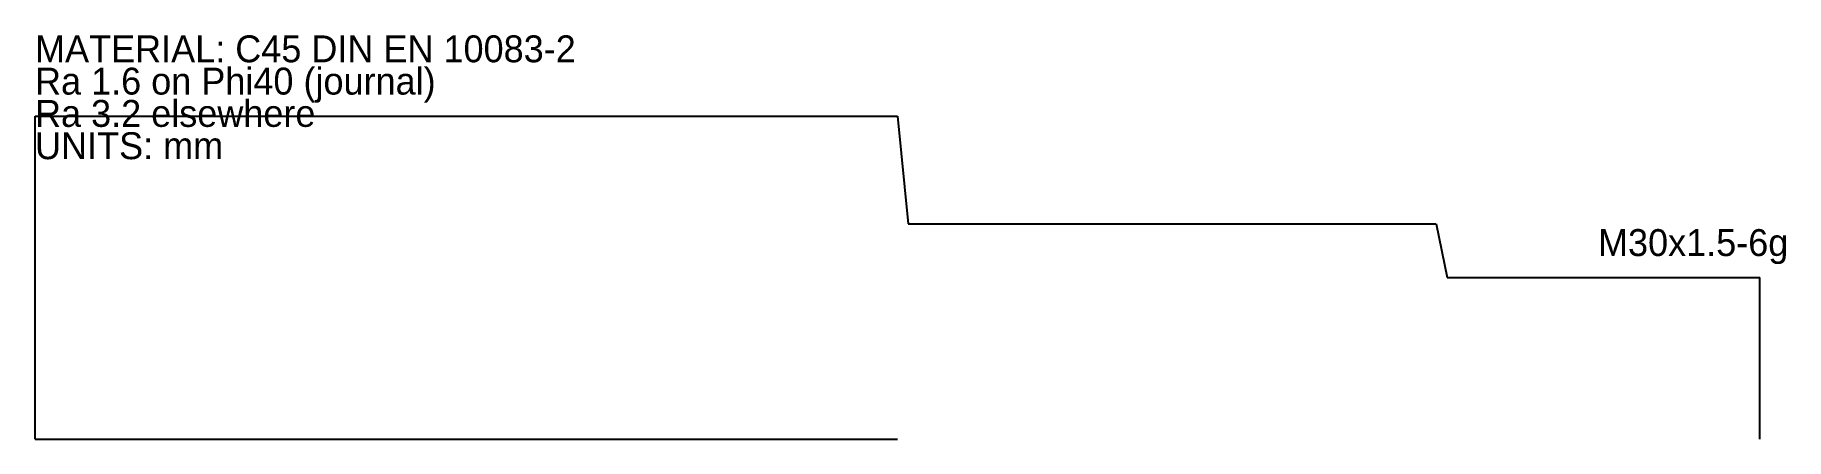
# Model space of a CAD drawing. Header units: millimetres. Extents: x 0 to 162, y 0 to 38.
import ezdxf

# ---------------------------------------------------------------- set-up
doc = ezdxf.new("R2010")
doc.units = ezdxf.units.MM

msp = doc.modelspace()

# ---------------------------------------------------------------- linework, layer by layer
at = {"layer": 'CENTER_LINE'}
msp.add_line((0, 0), (80, 0), dxfattribs=at)
at = {"layer": 'CHAMFER'}
for p, q in [((80, 30), (81, 20)), ((130, 20), (131, 15))]:
    msp.add_line(p, q, dxfattribs=at)
at = {"layer": 'PROFILE'}
for p, q in [((0, 30), (80, 30)), ((0, 0), (0, 30)), ((81, 20), (130, 20)), ((131, 15), (160, 15)), ((160, 0), (160, 15))]:
    msp.add_line(p, q, dxfattribs=at)

# ---------------------------------------------------------------- texts
at = {"layer": 'ANNOTATION'}
for s, p in [('MATERIAL: C45 DIN EN 10083-2', (0, 35)), ('Ra 1.6 on Phi40 (journal)', (0, 32)), ('Ra 3.2 elsewhere', (0, 29)), ('UNITS: mm', (0, 26)), ('M30x1.5-6g', (145, 17))]:
    msp.add_text(s, height=2.5, dxfattribs=at).set_placement(p)

doc.saveas('drawing.dxf')
